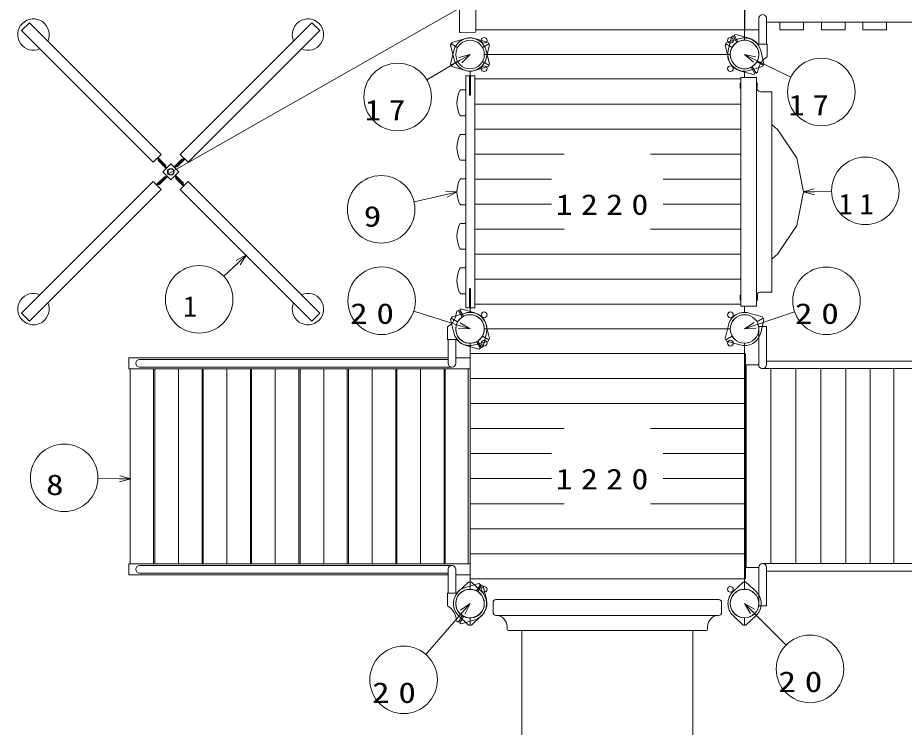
# Model space of a CAD drawing. Units: millimetres on the paper. Extents: x 0 to 420, y -594 to 297.
# Drawn here: x 87.4 to 153, y 138.1 to 190.7 of the extents above; entities that cross this region are included whole.
import ezdxf
from ezdxf.enums import TextEntityAlignment as Align

# ---------------------------------------------------------------- set-up
doc = ezdxf.new("R2010")
doc.units = ezdxf.units.MM
doc.linetypes.add('USER3', pattern=[8, 3, -1, 1, -1, 1, -1])
for name, color, linetype, lineweight in [('2D', 7, 'Continuous', 13), ('2D_DIMENSION', 7, 'Continuous', 13), ('AM_5', 7, 'Continuous', 13), ('NBLUVR00$0$2D_NBROOF', 7, 'Continuous', 13), ('TEXT', 7, 'Continuous', 13)]:
    doc.layers.add(name, color=color, linetype=linetype, lineweight=lineweight)
doc.styles.add('ＭＳ ゴシック', font='')
doc.styles.get('ＭＳ ゴシック').set_extended_font_data('MS Gothic')

msp = doc.modelspace()

# ---------------------------------------------------------------- linework, layer by layer
at = {"layer": '2D'}
for p, q in [((141.204, 207.204), (141.204, 189)), ((120.11, 206.552), (120.11, 189.652)), ((121.321, 189.647), (121.321, 206.555)), ((141.237, 189.775), (141.237, 206.442)), ((142.262, 188.717), (142.262, 190.609)), ((142.829, 188.717), (142.829, 190.609)), ((180.246, 190.325), (142.829, 190.325)), ((143.828, 189.775), (143.828, 190.325)), ((145.576, 189.775), (145.576, 190.325)), ((146.893, 189.775), (146.893, 190.325)), ((148.642, 189.775), (148.642, 190.325)), ((149.96, 189.775), (149.96, 190.325)), ((151.709, 189.775), (151.709, 190.325)), ((121.321, 189.769), (141.192, 189.769)), ((141.237, 189.775), (142.262, 189.775)), ((145.576, 189.775), (143.828, 189.775)), ((148.642, 189.775), (146.893, 189.775)), ((151.709, 189.775), (149.96, 189.775)), ((120.538, 189.123), (119.551, 188.834)), ((120.199, 189.575), (120.716, 189.554)), ((120.716, 189.554), (121.235, 189.57)), ((121.23, 189.123), (122.217, 188.834)), ((139.871, 188.834), (140.858, 189.123)), ((139.871, 188.834), (140.858, 189.123)), ((140.237, 189.25), (139.99, 188.239)), ((140.352, 189.317), (140.237, 189.25)), ((140.632, 188.833), (140.352, 189.317)), ((140.439, 189.367), (140.555, 189.434)), ((140.719, 188.883), (140.439, 189.367)), ((140.555, 189.434), (141.554, 189.142)), ((119.551, 188.834), (119.445, 188.651)), ((119.445, 188.651), (119.689, 187.651)), ((119.968, 188.471), (119.498, 188.742)), ((122.27, 188.742), (121.801, 188.471)), ((122.323, 188.651), (122.08, 187.651)), ((122.217, 188.834), (122.323, 188.651)), ((139.765, 188.651), (139.871, 188.834)), ((139.765, 188.651), (139.871, 188.834)), ((140.009, 187.651), (139.765, 188.651)), ((140.009, 187.651), (139.765, 188.651)), ((140.288, 188.471), (139.818, 188.742)), ((140.288, 188.471), (139.818, 188.742)), ((142.185, 188.717), (142.87, 188.717)), ((142.87, 187.775), (142.87, 188.717)), ((119.445, 187.233), (119.689, 188.233)), ((121.942, 187.942), (140.146, 187.942)), ((140.146, 187.942), (121.942, 187.942)), ((122.323, 187.233), (122.08, 188.233)), ((122.366, 187.942), (139.722, 187.942)), ((142.4, 188.233), (142.643, 187.233)), ((142.4, 188.233), (142.643, 187.233)), ((142.87, 187.775), (142.805, 187.732)), ((119.551, 187.05), (119.445, 187.233)), ((119.498, 187.142), (119.968, 187.413)), ((120.538, 186.761), (119.551, 187.05)), ((121.23, 186.761), (122.217, 187.05)), ((121.801, 187.413), (122.27, 187.142)), ((122.217, 187.05), (122.323, 187.233)), ((142.537, 187.05), (141.55, 186.761)), ((142.537, 187.05), (141.55, 186.761)), ((142.056, 186.567), (141.776, 187.052)), ((142.121, 187.413), (142.59, 187.142)), ((142.121, 187.413), (142.59, 187.142)), ((142.643, 187.233), (142.537, 187.05)), ((142.643, 187.233), (142.537, 187.05)), ((120.884, 186.712), (120.884, 186.359)), ((141.854, 186.45), (140.854, 186.742)), ((141.204, 186.232), (141.204, 186.712)), ((141.969, 186.517), (141.689, 187.002)), ((141.969, 186.517), (141.854, 186.45)), ((142.056, 186.567), (142.171, 186.634)), ((142.171, 186.634), (142.245, 186.937)), ((120.584, 186.359), (120.584, 169.192)), ((121.251, 186.359), (120.584, 186.359)), ((120.842, 186.359), (120.842, 184.942)), ((120.926, 186.359), (120.926, 184.942)), ((121.251, 186.359), (121.251, 169.192)), ((121.251, 186.129), (140.923, 186.129)), ((140.884, 185.823), (140.884, 185.454)), ((140.935, 185.823), (140.884, 185.823)), ((140.935, 186.232), (140.935, 169.315)), ((142.097, 186.232), (140.935, 186.232)), ((140.935, 185.458), (140.935, 185.823)), ((142.097, 185.507), (142.097, 186.232)), ((142.097, 185.823), (142.097, 185.454)), ((142.149, 185.823), (142.097, 185.823)), ((142.149, 185.458), (142.149, 185.823)), ((120.212, 185.317), (120.534, 185.317)), ((140.884, 185.454), (140.935, 185.454)), ((142.109, 185.425), (142.097, 185.507)), ((142.097, 185.507), (142.097, 170.04)), ((142.097, 185.454), (142.149, 185.454)), ((142.139, 185.348), (142.109, 185.425)), ((142.191, 185.282), (142.139, 185.348)), ((142.256, 185.233), (142.191, 185.282)), ((142.334, 185.201), (142.256, 185.233)), ((142.415, 185.189), (142.334, 185.201)), ((143.232, 185.189), (142.415, 185.189)), ((143.232, 170.356), (143.232, 185.189)), ((120.926, 184.942), (120.842, 184.942)), ((121.251, 184.275), (140.935, 184.275)), ((120.212, 183.4), (120.534, 183.4)), ((143.664, 182.368), (143.234, 182.754)), ((120.212, 182.025), (120.534, 182.025)), ((121.251, 182.422), (140.935, 182.422)), ((145.072, 180.261), (143.664, 182.368)), ((127.857, 180.569), (121.251, 180.569)), ((134.231, 180.569), (140.935, 180.569)), ((120.212, 180.109), (120.534, 180.109)), ((145.568, 177.772), (145.072, 180.261)), ((120.212, 178.734), (120.534, 178.734)), ((126.915, 178.715), (121.251, 178.715)), ((135.173, 178.715), (140.935, 178.715)), ((145.072, 175.286), (145.568, 177.772)), ((120.212, 176.817), (120.534, 176.817)), ((126.912, 176.862), (121.251, 176.862)), ((135.176, 176.862), (140.935, 176.862)), ((120.212, 175.442), (120.534, 175.442)), ((143.664, 173.179), (145.072, 175.286)), ((127.846, 175.009), (121.251, 175.009)), ((134.243, 175.009), (140.935, 175.009)), ((120.212, 173.525), (120.534, 173.525)), ((121.251, 173.155), (140.935, 173.155)), ((143.232, 172.793), (143.664, 173.179)), ((120.212, 172.15), (120.534, 172.15)), ((121.251, 171.302), (140.935, 171.302)), ((120.212, 170.234), (120.534, 170.234)), ((120.842, 169.192), (120.842, 170.609)), ((120.926, 170.609), (120.842, 170.609)), ((120.926, 169.192), (120.926, 170.609)), ((140.884, 170.134), (140.884, 169.762)), ((140.936, 170.134), (140.884, 170.134)), ((140.936, 169.762), (140.936, 170.134)), ((142.097, 170.04), (142.109, 170.122)), ((142.097, 169.315), (142.097, 170.04)), ((142.104, 170.134), (142.104, 169.762)), ((142.156, 170.134), (142.104, 170.134)), ((142.109, 170.122), (142.139, 170.197)), ((142.139, 170.197), (142.191, 170.262)), ((142.156, 169.762), (142.156, 170.134)), ((142.191, 170.262), (142.256, 170.314)), ((142.256, 170.314), (142.334, 170.347)), ((142.334, 170.347), (142.415, 170.356)), ((142.415, 170.356), (143.232, 170.356)), ((121.251, 169.449), (140.935, 169.449)), ((140.884, 169.762), (140.936, 169.762)), ((140.935, 169.315), (142.097, 169.315)), ((141.204, 168.852), (141.204, 169.315)), ((142.104, 169.762), (142.156, 169.762)), ((120.538, 168.803), (119.551, 168.514)), ((121.251, 169.192), (120.584, 169.192)), ((120.884, 169.192), (120.884, 168.852)), ((142.537, 168.514), (141.55, 168.803)), ((142.537, 168.514), (141.55, 168.803)), ((119.551, 168.514), (119.445, 168.331)), ((119.445, 168.331), (119.689, 167.331)), ((119.498, 168.422), (119.968, 168.151)), ((142.121, 168.151), (142.59, 168.422)), ((142.121, 168.151), (142.59, 168.422)), ((142.4, 167.331), (142.643, 168.331)), ((142.4, 167.331), (142.643, 168.331)), ((142.643, 168.331), (142.537, 168.514)), ((142.643, 168.331), (142.537, 168.514)), ((140.146, 167.622), (121.942, 167.622)), ((121.942, 167.622), (140.146, 167.622)), ((122.323, 166.913), (122.08, 167.913)), ((122.366, 167.622), (139.722, 167.622)), ((140.009, 167.913), (139.765, 166.913)), ((140.009, 167.913), (139.765, 166.913)), ((142.259, 167.802), (142.826, 167.802)), ((142.259, 164.969), (142.259, 167.802)), ((142.826, 164.969), (142.826, 167.802)), ((119.259, 165.08), (119.259, 166.847)), ((119.826, 165.08), (119.826, 166.847)), ((121.23, 166.441), (122.217, 166.73)), ((122.27, 166.822), (121.801, 167.093)), ((122.217, 166.73), (122.323, 166.913)), ((139.765, 166.913), (139.871, 166.73)), ((139.765, 166.913), (139.871, 166.73)), ((140.288, 167.093), (139.818, 166.822)), ((140.288, 167.093), (139.818, 166.822)), ((139.871, 166.73), (140.858, 166.441)), ((139.871, 166.73), (140.858, 166.441)), ((120.884, 148.36), (120.884, 166.564)), ((120.884, 166.32), (120.884, 148.591)), ((141.201, 148.36), (141.201, 166.564)), ((141.204, 166.564), (141.204, 148.36)), ((95.634, 165.497), (95.634, 164.664)), ((95.634, 165.497), (119.259, 165.497)), ((119.826, 165.497), (120.884, 165.497)), ((120.884, 165.809), (141.192, 165.809)), ((141.201, 165.802), (141.201, 149.135)), ((141.276, 165.802), (141.276, 149.135)), ((96.428, 165.364), (119.259, 165.364)), ((96.428, 164.797), (119.542, 164.797)), ((141.336, 164.969), (142.259, 164.969)), ((141.336, 164.969), (141.336, 149.969)), ((142.826, 165.252), (180.243, 165.252)), ((95.634, 164.664), (120.884, 164.664)), ((95.717, 150.247), (95.717, 164.664)), ((97.467, 150.247), (97.467, 164.664)), ((97.551, 150.247), (97.551, 164.664)), ((99.301, 150.247), (99.301, 164.664)), ((101.051, 150.247), (101.051, 164.664)), ((101.134, 150.247), (101.134, 164.664)), ((102.884, 150.247), (102.884, 164.664)), ((104.634, 150.247), (104.634, 164.664)), ((104.717, 150.247), (104.717, 164.664)), ((106.467, 150.247), (106.467, 164.664)), ((108.217, 150.247), (108.217, 164.664)), ((108.301, 150.247), (108.301, 164.664)), ((110.051, 150.247), (110.051, 164.664)), ((111.801, 150.247), (111.801, 164.664)), ((111.884, 150.247), (111.884, 164.664)), ((113.634, 150.247), (113.634, 164.664)), ((115.384, 150.247), (115.384, 164.664)), ((115.467, 150.247), (115.467, 164.664)), ((117.217, 150.247), (117.217, 164.664)), ((118.967, 150.247), (118.967, 164.664)), ((119.051, 150.247), (119.051, 164.664)), ((120.747, 150.247), (120.747, 164.664)), ((142.543, 164.685), (180.526, 164.685)), ((143.146, 164.685), (143.146, 150.252)), ((145.009, 164.685), (145.009, 150.252)), ((146.859, 164.685), (146.859, 150.252)), ((148.689, 164.685), (148.689, 150.252)), ((150.492, 164.685), (150.492, 150.252)), ((152.262, 164.685), (152.262, 150.252)), ((120.884, 163.955), (141.204, 163.955)), ((120.884, 162.102), (141.204, 162.102)), ((127.857, 160.249), (120.884, 160.249)), ((134.231, 160.249), (141.204, 160.249)), ((126.915, 158.395), (120.884, 158.395)), ((135.173, 158.395), (141.204, 158.395)), ((126.912, 156.542), (120.884, 156.542)), ((135.176, 156.542), (141.204, 156.542)), ((127.846, 154.689), (120.884, 154.689)), ((134.243, 154.689), (141.204, 154.689)), ((120.884, 152.835), (141.204, 152.835)), ((120.884, 150.982), (141.204, 150.982)), ((95.634, 150.247), (95.634, 149.414)), ((95.634, 150.247), (120.884, 150.247)), ((96.428, 150.114), (119.542, 150.114)), ((119.259, 149.83), (119.259, 148.064)), ((119.826, 149.83), (119.826, 148.064)), ((141.336, 149.969), (142.259, 149.969)), ((142.259, 149.969), (142.259, 147.135)), ((142.543, 150.252), (180.526, 150.252)), ((142.826, 149.969), (142.826, 147.135)), ((142.826, 149.685), (180.243, 149.685)), ((95.634, 149.414), (119.259, 149.414)), ((96.428, 149.547), (119.259, 149.547)), ((119.826, 149.414), (120.884, 149.414)), ((120.884, 149.129), (141.192, 149.129)), ((120.035, 148.179), (120.779, 148.889)), ((121.534, 148.78), (120.534, 148.489)), ((120.779, 148.889), (120.991, 148.889)), ((120.885, 148.347), (120.885, 148.889)), ((120.991, 148.889), (121.734, 148.179)), ((121.369, 148.229), (121.649, 148.714)), ((121.736, 148.664), (121.456, 148.179)), ((121.649, 148.714), (121.534, 148.78)), ((121.736, 148.664), (121.851, 148.597)), ((121.851, 148.597), (122.098, 147.585)), ((141.098, 148.889), (140.355, 148.179)), ((141.31, 148.889), (141.098, 148.889)), ((141.204, 148.347), (141.204, 148.889)), ((142.054, 148.179), (141.31, 148.889)), ((119.903, 148.064), (119.218, 148.064)), ((119.218, 147.122), (119.218, 148.064)), ((119.218, 147.122), (119.284, 147.079)), ((122.586, 146.639), (122.586, 147.372)), ((122.802, 147.589), (139.286, 147.589)), ((139.502, 146.639), (139.502, 147.372)), ((142.259, 147.135), (142.826, 147.135)), ((120.032, 145.914), (120.312, 146.398)), ((120.779, 145.688), (120.035, 146.399)), ((120.399, 146.348), (120.119, 145.864)), ((121.734, 146.399), (120.991, 145.688)), ((122.802, 146.422), (139.287, 146.422)), ((140.355, 146.399), (141.098, 145.688)), ((141.31, 145.688), (142.054, 146.399)), ((119.917, 145.98), (119.843, 146.283)), ((120.032, 145.914), (119.917, 145.98)), ((120.119, 145.864), (120.235, 145.797)), ((120.235, 145.797), (121.234, 146.089)), ((120.991, 145.688), (120.779, 145.688)), ((120.885, 146.23), (120.885, 145.688)), ((141.098, 145.688), (141.31, 145.688)), ((141.204, 146.23), (141.204, 145.688)), ((123.627, 145.372), (123.627, 145.589)), ((123.711, 145.289), (138.377, 145.289)), ((124.708, 145.289), (124.708, 130.963)), ((137.38, 131.119), (137.38, 145.289)), ((138.461, 145.372), (138.461, 145.589))]:
    msp.add_line(p, q, dxfattribs=at)
at = {"layer": '2D', "linetype": 'USER3'}
for p, q in [((119.917, 168.93), (119.843, 168.627)), ((120.032, 168.997), (119.917, 168.93)), ((120.032, 168.997), (120.312, 168.513)), ((120.119, 169.047), (120.235, 169.114)), ((120.399, 168.563), (120.119, 169.047)), ((120.235, 169.114), (121.234, 168.822)), ((119.218, 167.789), (119.284, 167.832)), ((119.218, 167.789), (119.218, 166.847)), ((119.903, 166.847), (119.218, 166.847)), ((121.369, 166.682), (121.649, 166.197)), ((121.736, 166.247), (121.456, 166.732)), ((121.851, 166.314), (122.098, 167.325)), ((121.534, 166.13), (120.534, 166.422)), ((121.649, 166.197), (121.534, 166.13)), ((121.736, 166.247), (121.851, 166.314))]:
    msp.add_line(p, q, dxfattribs=at)
at = {"layer": '2D'}
for centre, radius in [((120.884, 187.942), 1.058), ((120.884, 187.942), 1.058), ((120.884, 187.942), 1.058), ((120.884, 187.942), 1.058), ((120.884, 187.942), 1.058), ((121.932, 188.99), 0.212), ((140.156, 188.99), 0.212), ((141.204, 187.942), 1.058), ((141.204, 187.942), 1.058), ((141.204, 187.942), 1.058), ((141.204, 187.942), 1.058), ((141.204, 187.942), 1.058), ((121.932, 186.894), 0.212), ((140.156, 186.894), 0.212), ((120.884, 167.622), 1.058), ((120.884, 167.622), 1.058), ((120.884, 167.622), 1.058), ((120.884, 167.622), 1.058), ((121.932, 168.67), 0.212), ((140.156, 168.67), 0.212), ((141.201, 167.622), 1.058), ((141.204, 167.622), 1.058), ((141.204, 167.622), 1.058), ((141.204, 167.622), 1.058), ((141.204, 167.622), 1.058), ((141.204, 167.622), 1.058), ((121.932, 166.574), 0.212), ((140.156, 166.574), 0.212), ((120.884, 147.302), 1.058), ((120.884, 147.289), 1.058), ((120.885, 147.289), 1.058), ((121.932, 148.35), 0.212), ((140.156, 148.35), 0.212), ((141.201, 147.302), 1.058), ((141.204, 147.302), 1.058), ((141.204, 147.302), 1.058), ((141.204, 147.289), 1.058)]:
    msp.add_circle(centre, radius, dxfattribs=at)
for centre, radius, start, end in [((142.546, 190.609), 0.283, 359.99999, 180.00001), ((120.19, 189.655), 0.0807, 182.16564, 275.89088), ((121.239, 189.652), 0.0824, 267.02949, 356.42954), ((120.884, 187.942), 1.23, 73.66317, 166.33683), ((120.884, 187.942), 1.23, 13.66867, 106.33133), ((141.204, 187.942), 1.058, 302.70789, 117.29209), ((141.204, 187.942), 1.23, 13.66867, 106.33133), ((141.204, 187.942), 1.23, 13.66867, 106.33133), ((141.204, 187.942), 1.25, 38.31614, 73.72912), ((141.204, 187.942), 1.058, 122.7079, 297.29211), ((141.204, 187.942), 1.25, 166.27088, 253.72911), ((143.541, 186.62), 1.333, 123.49635, 166.27088), ((120.884, 187.942), 1.23, 193.66317, 286.33683), ((120.884, 187.942), 1.23, 253.66867, 346.33133), ((141.204, 187.942), 1.23, 193.66317, 286.33683), ((141.204, 187.942), 1.23, 193.66317, 286.33683), ((121.917, 184.359), 2, 152.8371, 207.1629), ((120.212, 185.234), 0.0833, 90.00001, 152.8371), ((120.534, 185.267), 0.05, 360, 90.00001), ((120.212, 183.484), 0.0833, 207.1629, 270.00001), ((120.534, 183.45), 0.05, 269.99999, 360), ((121.917, 181.067), 2, 152.8371, 207.1629), ((120.212, 181.942), 0.0833, 90.00001, 152.8371), ((120.534, 181.975), 0.05, 360, 90.00001), ((120.212, 180.192), 0.0833, 207.1629, 270.00001), ((120.534, 180.159), 0.05, 269.99999, 360), ((121.917, 177.775), 2, 152.8371, 207.1629), ((120.212, 178.65), 0.0833, 90.00001, 152.8371), ((120.534, 178.684), 0.05, 360, 90.00001), ((120.212, 176.9), 0.0833, 207.1629, 270.00001), ((120.534, 176.867), 0.05, 269.99999, 360), ((121.917, 174.484), 2, 152.8371, 207.1629), ((120.212, 175.359), 0.0833, 90.00001, 152.8371), ((120.534, 175.392), 0.05, 360, 90.00001), ((120.212, 173.609), 0.0833, 207.1629, 270.00001), ((120.534, 173.575), 0.05, 269.99999, 360), ((121.917, 171.192), 2, 152.83711, 207.16289), ((120.212, 172.067), 0.0833, 89.99999, 152.8371), ((120.534, 172.1), 0.05, 0, 90.00001), ((120.212, 170.317), 0.0833, 207.16289, 270), ((120.534, 170.284), 0.05, 270, 0), ((120.884, 167.622), 1.058, 302.70789, 117.2921), ((120.884, 167.622), 1.23, 13.66867, 106.33133), ((120.884, 167.622), 1.25, 346.27089, 73.72911), ((141.204, 167.622), 1.23, 73.66317, 166.33683), ((141.204, 167.622), 1.23, 73.66317, 166.33683), ((120.884, 167.622), 1.058, 122.70789, 297.29209), ((120.884, 167.622), 1.23, 193.66317, 286.33683), ((141.204, 167.622), 1.23, 253.66867, 346.33133), ((141.204, 167.622), 1.23, 253.66867, 346.33133), ((96.428, 165.08), 0.283, 90, 270), ((119.542, 165.08), 0.283, 180, 0), ((142.543, 164.969), 0.283, 179.99999, 0.00001), ((96.428, 149.83), 0.283, 90, 270), ((119.542, 149.83), 0.283, 359.99999, 180.00001), ((142.543, 149.969), 0.283, 359.99999, 179.99999), ((120.884, 147.289), 1.058, 62.70791, 237.29211), ((120.884, 147.289), 1.25, 106.27088, 141.68386), ((120.885, 147.289), 1.23, 133.66867, 226.33133), ((120.884, 147.289), 1.058, 242.7079, 57.29211), ((120.885, 147.289), 1.23, 313.66317, 46.33683), ((141.204, 147.289), 1.23, 133.66317, 226.33683), ((141.204, 147.289), 1.23, 313.66867, 46.33133), ((118.548, 145.967), 1.333, 13.72912, 56.50365), ((120.884, 147.289), 1.25, 286.27089, 13.72911), ((122.802, 147.372), 0.217, 90, 180), ((139.286, 147.372), 0.217, 0, 90), ((122.802, 146.639), 0.217, 180, 269.54527), ((122.794, 145.589), 0.833, 0, 89.54527), ((139.294, 145.589), 0.833, 90.45473, 180), ((139.286, 146.639), 0.217, 270.45473, 0), ((123.711, 145.372), 0.0833, 180, 270), ((138.377, 145.372), 0.0833, 270, 0)]:
    msp.add_arc(centre, radius, start, end, dxfattribs=at)
at = {"layer": '2D', "linetype": 'USER3'}
for centre, radius, start, end in [((118.548, 168.944), 1.333, 303.49635, 346.27088), ((120.884, 167.622), 1.25, 218.31614, 253.72912)]:
    msp.add_arc(centre, radius, start, end, dxfattribs=at)
at = {"layer": '2D_DIMENSION'}
msp.add_line((126.214, 194.858), (98.638, 179.167), dxfattribs=at)
at = {"layer": 'AM_5'}
for p, q in [((120.884, 187.942), (120.052, 187.713)), ((120.166, 187.52), (120.884, 187.942)), ((120.279, 187.327), (120.884, 187.942)), ((141.204, 187.942), (141.855, 187.376)), ((142.051, 187.777), (141.204, 187.942)), ((141.953, 187.577), (141.204, 187.942)), ((117.685, 186.063), (120.166, 187.52)), ((144.64, 186.266), (141.953, 187.577)), ((146.363, 178.008), (145.533, 177.771)), ((116.741, 177.036), (119.132, 177.586)), ((119.944, 177.773), (119.082, 177.804)), ((119.132, 177.586), (119.944, 177.773)), ((119.182, 177.369), (119.944, 177.773)), ((146.366, 177.785), (145.533, 177.771)), ((145.533, 177.771), (146.37, 177.561)), ((147.642, 177.806), (146.366, 177.785)), ((104.327, 173.1), (103.567, 172.692)), ((103.72, 172.529), (104.327, 173.1)), ((103.873, 172.366), (104.327, 173.1)), ((102.654, 171.526), (103.72, 172.529)), ((116.721, 168.952), (120.09, 167.876)), ((144.903, 168.896), (141.992, 167.893)), ((120.884, 167.622), (120.158, 168.088)), ((141.919, 168.105), (141.204, 167.622)), ((120.022, 167.663), (120.884, 167.622)), ((120.09, 167.876), (120.884, 167.622)), ((141.992, 167.893), (141.204, 167.622)), ((141.204, 167.622), (142.065, 167.682)), ((93.34, 156.562), (94.949, 156.533)), ((94.945, 156.31), (95.782, 156.519)), ((94.949, 156.533), (95.782, 156.519)), ((95.782, 156.519), (94.952, 156.757)), ((120.884, 147.289), (120.168, 146.807)), ((120.337, 146.661), (120.884, 147.289)), ((120.505, 146.514), (120.884, 147.289)), ((141.204, 147.302), (141.635, 146.555)), ((141.951, 146.871), (141.204, 147.302)), ((141.793, 146.713), (141.204, 147.302)), ((117.609, 143.531), (120.337, 146.661)), ((144.279, 144.226), (141.793, 146.713))]:
    msp.add_line(p, q, dxfattribs=at)
for centre in [(115.529, 184.796), (146.887, 185.17), (150.141, 177.849), (114.305, 176.475), (100.834, 169.813), (114.34, 169.713), (147.267, 169.711), (90.84, 156.605), (146.047, 142.458), (115.967, 141.647)]:
    msp.add_circle(centre, 2.5, dxfattribs=at)
at = {"layer": 'NBLUVR00$0$2D_NBROOF'}
for p, q in [((88.276, 190.299), (87.687, 189.71)), ((97.435, 179.962), (87.687, 189.71)), ((98.023, 180.551), (88.276, 190.299)), ((99.437, 180.551), (109.184, 190.299)), ((100.026, 179.962), (109.773, 189.71)), ((109.773, 189.71), (109.184, 190.299)), ((97.435, 179.962), (98.023, 180.551)), ((99.437, 180.551), (100.026, 179.962)), ((97.729, 180.257), (98.436, 179.55)), ((97.782, 180.31), (98.371, 179.721)), ((97.794, 180.086), (97.847, 180.139)), ((97.794, 180.086), (98.383, 179.497)), ((98.141, 179.256), (98.73, 179.845)), ((99.319, 179.256), (98.73, 179.845)), ((99.56, 180.192), (98.971, 179.603)), ((99.731, 180.257), (99.024, 179.55)), ((99.784, 180.204), (99.195, 179.615)), ((99.56, 180.192), (99.613, 180.139)), ((98.73, 178.667), (98.141, 179.256)), ((98.318, 179.668), (98.371, 179.721)), ((98.53, 179.371), (98.73, 179.486)), ((98.53, 179.371), (98.53, 179.14)), ((98.73, 179.486), (98.93, 179.371)), ((98.73, 178.667), (99.319, 179.256)), ((98.93, 179.371), (98.93, 179.14)), ((99.142, 179.668), (99.195, 179.615)), ((87.687, 168.801), (97.435, 178.549)), ((98.023, 177.96), (97.435, 178.549)), ((97.676, 178.308), (98.265, 178.896)), ((97.729, 178.255), (98.436, 178.961)), ((97.9, 178.319), (98.489, 178.908)), ((98.318, 178.843), (98.265, 178.896)), ((98.53, 179.14), (98.73, 179.025)), ((98.73, 179.025), (98.93, 179.14)), ((99.731, 178.255), (99.024, 178.961)), ((99.666, 178.425), (99.077, 179.014)), ((99.142, 178.843), (99.089, 178.79)), ((99.678, 178.202), (99.089, 178.79)), ((100.026, 178.549), (99.437, 177.96)), ((109.773, 168.801), (100.026, 178.549)), ((88.276, 168.212), (98.023, 177.96)), ((97.9, 178.319), (97.847, 178.372)), ((109.184, 168.212), (99.437, 177.96)), ((99.666, 178.425), (99.613, 178.372)), ((87.687, 168.801), (88.276, 168.212)), ((109.184, 168.212), (109.773, 168.801))]:
    msp.add_line(p, q, dxfattribs=at)
msp.add_circle((98.73, 179.256), 0.25, dxfattribs=at)
for centre, start, end in [((88.57, 189.416), 335.95612, 294.04377), ((108.89, 189.416), 245.95561, 204.04325), ((88.57, 169.096), 65.95675, 24.04438), ((108.89, 169.096), 155.95624, 114.04387)]:
    msp.add_arc(centre, 1.164, start, end, dxfattribs=at)

# ---------------------------------------------------------------- texts
at = {"layer": 'AM_5', "style": 'ＭＳ ゴシック', "width": 1.25}
for s, p in [('9', (113.015, 174.739)), ('8', (89.501, 154.869))]:
    msp.add_text(s, height=1.527, dxfattribs=at).set_placement(p, align=Align.BOTTOM_LEFT)
at = {"layer": 'AM_5', "style": 'ＭＳ ゴシック'}
msp.add_text('1', height=1.527, dxfattribs=at).set_placement((99.643, 168.076), align=Align.BOTTOM_LEFT)
at = {"layer": 'AM_5', "char_height": 1.527, "attachment_point": 7, "style": 'ＭＳ ゴシック'}
for s, insert in [('\\T1.5;\\W1.15;17', (113.099, 183.06)), ('\\T1.5;\\W1.15;17', (144.456, 183.434)), ('\\T1.5;11', (148.157, 176.112)), ('\\T1.5;\\W1.25;20', (112.008, 167.977)), ('\\T1.5;\\W1.25;20', (144.936, 167.975)), ('\\T1.5;\\W1.25;20', (143.715, 140.721)), ('\\T1.5;\\W1.25;20', (113.636, 139.911))]:
    msp.add_mtext(s, dxfattribs=dict(at, insert=insert))
at = {"layer": 'TEXT', "char_height": 1.527, "attachment_point": 7, "style": 'ＭＳ ゴシック'}
for insert in [(127.225, 176.046), (127.225, 155.726)]:
    msp.add_mtext('\\T1.5;\\W1.2;1220', dxfattribs=dict(at, insert=insert))

doc.saveas('drawing.dxf')
